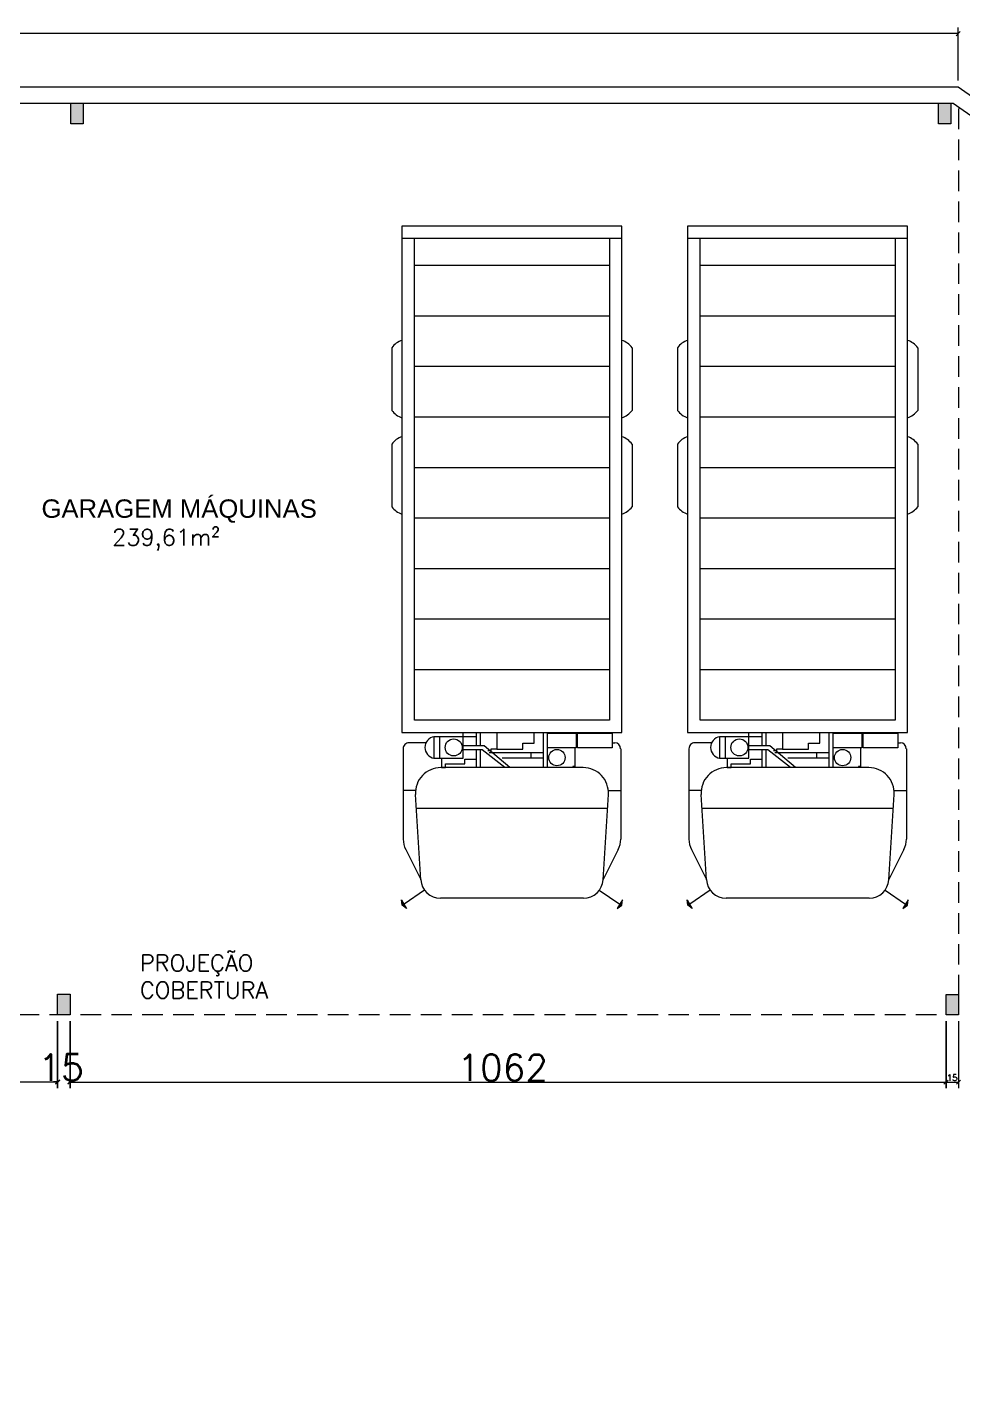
# Model space of a CAD drawing. Header units: metres. Extents: x 1 to 114, y -6 to 62.
# Drawn here: x 83.95 to 95.28, y 45.23 to 61.87 of the extents above; entities that cross this region are included whole.
import ezdxf

# ---------------------------------------------------------------- set-up
doc = ezdxf.new("R2010")
doc.units = ezdxf.units.M
doc.linetypes.add('IMPORT-DASHED2 _4_', pattern=[0.375, 0.25, -0.125])
for name, color, linetype, lineweight in [('AL_MOBILIARIO', 7, 'Continuous', 5), ('ARQ-COTA-50', 7, 'Continuous', 5), ('ARQ-PAR', 7, 'Continuous', 5), ('ARQ-PROJ', 7, 'IMPORT-DASHED2 _4_', 5), ('ARQ-TEXTO-AMBIENTES-50', 7, 'Continuous', 5), ('ARQ-TEXTO-EQUIPO-50', 7, 'Continuous', 5)]:
    doc.layers.add(name, color=color, linetype=linetype, lineweight=lineweight)
doc.layers.add('ARQ_1100_BASE_TÉRREO_GARAGEM_dwg', color=7, linetype='Continuous', lineweight=5, true_color=0x767676)
doc.styles.add('RomanS', font='romans__.ttf', dxfattribs={"height": 0.32})
doc.styles.add('RomanS_1', font='romans__.ttf', dxfattribs={"height": 0.075})
doc.styles.add('RomanS_2', font='romans__.ttf', dxfattribs={"height": 0.200498})
doc.styles.add('SansSerif', font='sanss___.ttf', dxfattribs={"height": 0.222776})

# ---------------------------------------------------------------- blocks, each defined once
blk = doc.blocks.new('ARQ_1100_BASE_TÉRREO_GARAGEM_dwg_cam_p-4197734-PLANTA BAIXA GERAL')
at = {"layer": 'AL_MOBILIARIO', "true_color": 0xaaaaaa}
for points in [[(22.391, -24.874), (22.345, -24.81), (22.267, -24.8)], [(22.391, -27.792), (22.345, -27.856), (22.267, -27.865)]]:
    blk.add_hatch(color=253, dxfattribs=at).paths.add_polyline_path(points)
at = {"layer": 'AL_MOBILIARIO', "color": 253, "true_color": 0xaaaaaa}
for p, q in [((14.619, -24.669), (15.487, -24.669)), ((15.954, -24.669), (16.823, -24.669)), ((13.104, -24.809), (13.104, -27.857)), ((20.093, -24.945), (20.093, -24.909)), ((20.176, -24.826), (21.426, -24.826)), ((20.752, -24.997), (20.752, -24.826)), ((21.573, -24.861), (21.987, -25.069)), ((22.135, -25.122), (22.329, -24.837)), ((22.345, -24.81), (22.267, -24.8)), ((22.267, -24.8), (22.391, -24.874)), ((22.391, -24.874), (22.345, -24.81)), ((13.475, -27.685), (13.475, -24.98)), ((14.175, -27.685), (14.175, -24.98)), ((14.875, -27.685), (14.875, -24.98)), ((15.576, -27.685), (15.576, -24.98)), ((16.276, -27.685), (16.276, -24.98)), ((16.976, -27.685), (16.976, -24.98)), ((17.676, -27.685), (17.676, -24.98)), ((18.377, -27.685), (18.377, -24.98)), ((19.077, -27.685), (19.077, -24.98)), ((21.99, -25.069), (20.808, -24.996)), ((21.002, -25.008), (21.002, -27.657)), ((20.437, -25.842), (19.949, -25.842)), ((20.437, -25.896), (19.949, -25.896)), ((20.096, -26.027), (19.949, -26.027)), ((20.228, -26.647), (20.228, -25.896)), ((20.3, -26.469), (20.3, -25.896)), ((20.3, -26.068), (20.228, -26.068)), ((20.137, -26.77), (19.949, -26.77)), ((20.137, -26.823), (19.949, -26.823)), ((20.437, -26.77), (20.191, -26.77)), ((20.437, -26.823), (20.191, -26.823)), ((20.306, -27.33), (20.008, -27.33)), ((20.093, -27.525), (20.093, -27.757)), ((22.135, -27.544), (22.329, -27.828)), ((20.752, -27.668), (20.752, -27.839)), ((21.99, -27.597), (20.808, -27.669)), ((21.573, -27.804), (21.987, -27.597)), ((20.176, -27.839), (21.426, -27.839)), ((22.267, -27.865), (22.391, -27.792)), ((22.345, -27.856), (22.267, -27.865)), ((22.391, -27.792), (22.345, -27.856)), ((14.619, -27.997), (15.487, -27.997)), ((15.954, -27.997), (16.823, -27.997))]:
    blk.add_line(p, q, dxfattribs=at)
at = {"layer": 'AL_MOBILIARIO', "color": 253, "true_color": 0xaaaaaa, "flags": 128}
for points in [[(19.949, -24.809), (12.933, -24.809), (12.933, -27.857), (19.949, -27.857)], [(22.345, -24.81), (22.267, -24.8), (22.391, -24.874)], [(20.162, -24.945), (20.162, -25.423), (19.961, -25.423), (19.961, -24.945)], [(22.345, -27.856), (22.267, -27.865), (22.391, -27.792)]]:
    blk.add_lwpolyline(points, close=True, dxfattribs=at)
for points in [[(13.104, -24.98), (19.777, -24.98), (19.777, -27.685), (13.104, -27.685)], [(19.961, -25.842), (19.961, -25.442), (20.162, -25.442), (20.162, -25.842)], [(20.162, -25.461), (20.42, -25.461), (20.42, -25.489), (20.437, -25.489)], [(20.437, -25.345), (20.437, -26.333), (20.437, -27.32)], [(22.246, -25.341), (22.246, -26.333), (22.246, -27.324)], [(19.949, -26.542), (20.181, -26.542), (20.181, -26.183), (20.096, -26.183), (20.096, -26.027)], [(20.437, -26.361), (20.137, -26.719), (20.137, -27.007)], [(20.437, -26.431), (20.191, -26.746), (20.191, -27.007)], [(20.181, -26.542), (20.181, -26.626), (20.202, -26.626), (20.202, -26.667)], [(20.008, -26.823), (20.008, -27.413), (20.306, -27.413), (20.306, -27.007), (19.949, -27.007)], [(20.306, -27.31), (20.434, -27.31), (20.434, -27.253), (20.383, -27.253), (20.383, -26.984), (20.322, -26.984), (20.322, -26.823)]]:
    blk.add_lwpolyline(points, dxfattribs=at)
at = {"layer": 'AL_MOBILIARIO', "color": 253, "true_color": 0xaaaaaa}
for centre, radius in [((20.298, -25.709), 0.113), ((20.157, -27.14), 0.118)]:
    blk.add_circle(centre, radius, dxfattribs=at)
for centre, radius, start, end in [((14.774, -24.89), 0.27, 125.1558, 162.6165), ((15.331, -24.89), 0.27, 17.3835, 54.8442), ((16.11, -24.89), 0.27, 125.1558, 162.6165), ((16.667, -24.89), 0.27, 17.3835, 54.8442), ((20.176, -24.909), 0.0823, 90, 180), ((21.426, -25.155), 0.329, 63.3314, 90), ((20.786, -25.345), 0.349, 86.4884, 180), ((21.973, -25.341), 0.273, 0, 86.4884), ((20.786, -27.32), 0.349, 180, 273.5116), ((21.973, -27.324), 0.273, 273.5116, 0), ((20.157, -27.388), 0.151, 189.6236, 350.3764), ((20.176, -27.757), 0.0823, 180, 270), ((14.774, -27.776), 0.27, 197.3835, 234.8442), ((15.331, -27.776), 0.27, 305.1558, 342.6165), ((16.11, -27.776), 0.27, 197.3835, 234.8442), ((16.667, -27.776), 0.27, 305.1558, 342.6165), ((21.426, -27.51), 0.329, 270, 296.6686)]:
    blk.add_arc(centre, radius, start, end, dxfattribs=at)
blk = doc.blocks.new('ARQ_1100_BASE_TÉRREO_GARAGEM_dwg__ARCHTICK-4197735-PLANTA BAIXA GERAL')
at = {"layer": 'ARQ-COTA-50', "color": 253, "true_color": 0xaaaaaa}
blk.add_line((-0.5, -0.5), (0.5, 0.5), dxfattribs=at)
blk = doc.blocks.new('ARQ_1100_BASE_TÉRREO_GARAGEM_dwg-4178582-PLANTA BAIXA GERAL')
at = {"lineweight": 5, "true_color": 0xe2e2e2}
h = blk.add_hatch(color=254, dxfattribs=at)
h.paths.add_polyline_path([(55.116, 60.702), (55.266, 60.702), (55.266, 60.952), (55.116, 60.952)])
h.paths.add_polyline_path([(76.708, 60.702), (76.708, 60.952), (76.558, 60.952), (76.558, 60.702), (76.651, 60.702)])
h.paths.add_polyline_path([(66.044, 60.702), (66.194, 60.702), (66.194, 60.952), (66.044, 60.952)])
h = blk.add_hatch(color=254, dxfattribs=at)
h.paths.add_polyline_path([(55.266, 49.902), (55.266, 50.152), (55.116, 50.152), (55.116, 49.902)])
h.paths.add_polyline_path([(76.801, 49.902), (76.801, 50.152), (76.651, 50.152), (76.651, 49.902)])
h.paths.add_polyline_path([(66.035, 49.904), (66.035, 50.154), (65.885, 50.152), (65.885, 49.904)])
at = {"layer": 'ARQ-COTA-50', "color": 253, "true_color": 0xaaaaaa}
for p, q in [((76.799, 61.227), (76.799, 61.871)), ((76.801, 49.827), (76.801, 49.014)), ((65.885, 49.091), (65.835, 49.091)), ((66.035, 49.091), (66.085, 49.091))]:
    blk.add_line(p, q, dxfattribs=at)
at = {"layer": 'ARQ-COTA-50', "color": 253, "true_color": 0xaaaaaa, "flags": 128}
for points in [[(76.799, 61.796), (52.916, 61.796), (27.773, 61.796)], [(65.885, 49.016), (65.885, 49.829), (65.885, 49.014)], [(66.035, 49.014), (66.035, 49.829), (66.035, 49.016)], [(65.885, 49.089), (55.266, 49.089), (55.316, 49.089)], [(66.035, 49.089), (76.651, 49.089), (76.801, 49.089)]]:
    blk.add_lwpolyline(points, dxfattribs=at)
blk.add_lwpolyline([(76.651, 49.014), (76.651, 49.827)], close=True, dxfattribs=at)
at = {"layer": 'ARQ-PAR', "color": 253, "true_color": 0xaaaaaa, "flags": 128}
for points in [[(52.916, 59.372), (52.916, 61.152), (76.799, 61.152), (86.659, 54.267), (90.771, 50.079), (94.033, 45.615), (94.033, 0), (93.833, 0), (52.833, 0), (52.833, 0.2), (93.833, 0.2), (93.833, 45.55), (93.833, 0.2)], [(48.616, 51.902), (42.466, 51.902), (53.116, 51.902), (53.116, 60.952), (76.736, 60.952), (86.529, 54.114), (90.618, 49.949), (93.833, 45.55)]]:
    blk.add_lwpolyline(points, dxfattribs=at)
for points in [[(66.044, 60.952), (66.194, 60.952), (66.194, 60.702), (66.044, 60.702)], [(76.558, 60.952), (76.708, 60.952), (76.708, 60.702), (76.558, 60.702)], [(65.885, 50.154), (66.035, 50.154), (66.035, 49.904), (65.885, 49.904)], [(76.651, 50.152), (76.801, 50.152), (76.801, 49.902), (76.651, 49.902)]]:
    blk.add_lwpolyline(points, close=True, dxfattribs=at)
at = {"layer": 'ARQ-PROJ', "color": 253, "true_color": 0xaaaaaa, "flags": 128}
blk.add_lwpolyline([(55.116, 60.952), (76.801, 60.952), (76.801, 49.902), (55.116, 49.902)], close=True, dxfattribs=at)
at = {"xscale": 0.05, "yscale": 0.05, "zscale": 0.05}
for p in [(76.799, 61.796), (65.885, 49.091), (65.885, 49.089), (76.651, 49.089), (76.801, 49.089)]:
    blk.add_blockref('ARQ_1100_BASE_TÉRREO_GARAGEM_dwg__ARCHTICK-4197735-PLANTA BAIXA GERAL', p, dxfattribs=at)
for name, p, xscale, yscale, zscale, rotation in [('ARQ_1100_BASE_TÉRREO_GARAGEM_dwg_cam_p-4197734-PLANTA BAIXA GERAL', (94.422, 70.775), 0.8746343466423241, 0.8746343466423241, 0.8746343466423241, 270), ('ARQ_1100_BASE_TÉRREO_GARAGEM_dwg_cam_p-4197734-PLANTA BAIXA GERAL', (97.884, 70.775), 0.8746343466423241, 0.8746343466423241, 0.8746343466423241, 270), ('ARQ_1100_BASE_TÉRREO_GARAGEM_dwg__ARCHTICK-4197735-PLANTA BAIXA GERAL', (66.035, 49.091), 0.05, 0.05, 0.05, 180), ('ARQ_1100_BASE_TÉRREO_GARAGEM_dwg__ARCHTICK-4197735-PLANTA BAIXA GERAL', (66.035, 49.089), 0.05, 0.05, 0.05, 180), ('ARQ_1100_BASE_TÉRREO_GARAGEM_dwg__ARCHTICK-4197735-PLANTA BAIXA GERAL', (76.651, 49.089), 0.05, 0.05, 0.05, 180)]:
    blk.add_blockref(name, p, dxfattribs=dict(xscale=xscale, yscale=yscale, zscale=zscale, rotation=rotation))
at = {"layer": 'ARQ-COTA-50', "line_spacing_factor": 0.983083}
for s, insert, char_height, width, attachment_point, style in [('15', (65.653, 49.426), 0.32, 0.74088, 1, 'RomanS'), ('1062', (70.73, 49.423), 0.32, 1.48176, 1, 'RomanS'), ('15', (76.726, 49.179), 0.075, 0.1737, 2, 'RomanS_1')]:
    blk.add_mtext(s, dxfattribs=dict(at, insert=insert, char_height=char_height, width=width, attachment_point=attachment_point, style=style))
at = {"layer": 'ARQ-TEXTO-AMBIENTES-50', "insert": (69.026, 56.151), "char_height": 0.22278, "width": 3.89518, "attachment_point": 3, "line_spacing_factor": 0.957023, "style": 'SansSerif'}
blk.add_mtext('GARAGEM MÁQUINAS', dxfattribs=at)
at = {"layer": 'ARQ-TEXTO-EQUIPO-50', "char_height": 0.2005, "attachment_point": 1, "line_spacing_factor": 0.983083, "style": 'RomanS_2'}
for s, insert, width in [('239,61m²', (66.545, 55.792), 1.75207), ('PROJEÇÃO\\PCOBERTURA', (66.882, 50.633), 2.20414)]:
    blk.add_mtext(s, dxfattribs=dict(at, insert=insert, width=width))

msp = doc.modelspace()

# ---------------------------------------------------------------- block references
at = {"layer": 'ARQ_1100_BASE_TÉRREO_GARAGEM_dwg', "color": 253, "true_color": 0xaaaaaa}
msp.add_blockref('ARQ_1100_BASE_TÉRREO_GARAGEM_dwg-4178582-PLANTA BAIXA GERAL', (18.43, 0), dxfattribs=at)

doc.saveas('drawing.dxf')
